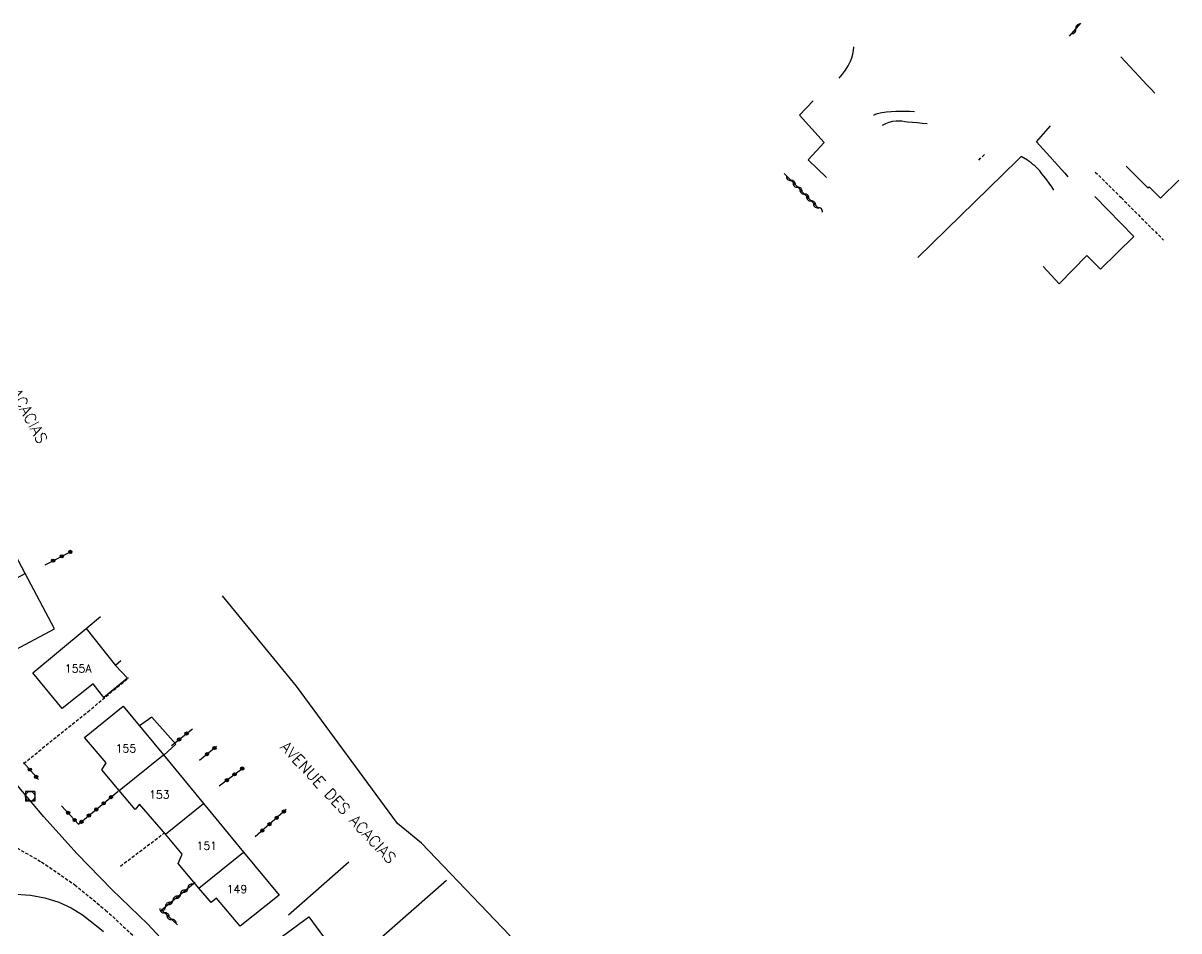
# Model space of a CAD drawing. Header units: millimetres. Extents: x 169000 to 170000, y 125999 to 127000.
# Drawn here: x 169804.5 to 169985, y 126550.6 to 126692.4 of the extents above; entities that cross this region are included whole.
import ezdxf
from ezdxf.enums import TextEntityAlignment as Align

# ---------------------------------------------------------------- set-up
doc = ezdxf.new("R2010")
doc.units = ezdxf.units.MM
doc.linetypes.add('DASHED', pattern=[0.75, 0.5, -0.25])
doc.layers.get('0').update_dxf_attribs({"linetype": 'CONTINUOUS'})
for name, color, linetype in [('W0001', 6, 'DASHED'), ('W0014', 7, 'CONTINUOUS'), ('W0017', 7, 'CONTINUOUS'), ('W0101', 7, 'CONTINUOUS'), ('W0104', 1, 'CONTINUOUS'), ('W0112', 1, 'DASHED'), ('W0303', 7, 'CONTINUOUS'), ('W0310', 3, 'CONTINUOUS'), ('W0323', 7, 'CONTINUOUS'), ('W0420', 7, 'CONTINUOUS'), ('W0989', 7, 'CONTINUOUS'), ('W0991', 7, 'CONTINUOUS'), ('W1102', 7, 'CONTINUOUS')]:
    doc.layers.add(name, color=color, linetype=linetype)
doc.styles.get("Standard").update_dxf_attribs({"font": 'romans.shx', "width": 0.85})

# ---------------------------------------------------------------- blocks, each defined once
blk = doc.blocks.new('T420')
for p, q in [((0.75, 0.75), (-0.75, 0.75)), ((-0.75, 0.75), (-0.75, -0.75)), ((0.75, 0.75), (0.75, -0.75)), ((0.75, -0.75), (-0.75, -0.75))]:
    blk.add_line(p, q)
blk.add_ellipse((0, 0), major_axis=(-0.53, 0.53), ratio=1, start_param=3.926991, end_param=10.210176)
blk = doc.blocks.new('t323o')
at = {"color": 0, "linetype": 'Continuous'}
for radius in [0.25, 0.15]:
    blk.add_circle((0, 0), radius, dxfattribs=at)
blk = doc.blocks.new('t310o')
at = {"color": 0, "linetype": 'Continuous'}
for centre, start, end in [((-0.5, 0.38), 216.8699, 323.1304), ((0.5, -0.37), 36.8699, 143.1303)]:
    blk.add_arc(centre, 0.625, start, end, dxfattribs=at)

msp = doc.modelspace()

# ---------------------------------------------------------------- linework, layer by layer
at = {"layer": 'W0001'}
for points in [[(169953.72, 126671), (169954.61, 126671.87)], [(169791.11, 126568.27), (169795.36, 126567.01), (169799.5, 126565.44), (169803.51, 126563.55), (169807.36, 126561.38), (169812.54, 126557.82), (169817.37, 126553.84), (169821.96, 126549.6)]]:
    msp.add_lwpolyline(points, dxfattribs=at)
at = {"layer": 'W0014'}
for points in [[(169964.9, 126676.39), (169962.72, 126673.89)], [(169959.79, 126671), (169944.23, 126655.82)], [(169960.38, 126671.58), (169959.79, 126671)], [(169823.98, 126551.65), (169818.36, 126557.04), (169812.94, 126562.63), (169807.73, 126568.41), (169802.73, 126574.37), (169802.33, 126574.88), (169801.96, 126575.4), (169801.6, 126575.93), (169801.27, 126576.48)], [(169787.82, 126550.29), (169789.35, 126551.74), (169789.9, 126552.18), (169790.48, 126552.59), (169791.09, 126552.95), (169791.71, 126553.27), (169793.94, 126554.28), (169796.23, 126555.18), (169798.6, 126555.88), (169801.05, 126556.27), (169803.34, 126556.36), (169805.63, 126556.2), (169807.88, 126555.78), (169810.08, 126555.11), (169811.99, 126554.22), (169813.77, 126553.09), (169815.44, 126551.82), (169817.04, 126550.49)], [(169878.46, 126487.52), (169874.75, 126491.96), (169871.04, 126496.4), (169867.34, 126500.85), (169863.65, 126505.3), (169861.44, 126507.98), (169859.24, 126510.66), (169857.04, 126513.34), (169854.85, 126516.02), (169852.65, 126518.7), (169850.45, 126521.38), (169848.24, 126524.06), (169846.02, 126526.72), (169843.82, 126529.36), (169841.62, 126531.99), (169839.4, 126534.6), (169837.15, 126537.2), (169833.9, 126540.85), (169830.61, 126544.47), (169827.3, 126548.06), (169823.98, 126551.65)]]:
    msp.add_lwpolyline(points, dxfattribs=at)
at = {"layer": 'W0017'}
for points in [[(169931.93, 126683.8), (169932.45, 126684.41), (169932.92, 126685.06), (169933.33, 126685.74), (169933.68, 126686.46), (169933.89, 126687), (169934.05, 126687.56), (169934.17, 126688.14), (169934.24, 126688.72)], [(169975.93, 126687.12), (169976.63, 126686.37), (169977.34, 126685.62), (169978.04, 126684.87), (169978.75, 126684.12), (169979.37, 126683.46), (169979.99, 126682.79), (169980.62, 126682.13), (169981.24, 126681.46)], [(169943.67, 126678.54), (169942.95, 126678.59), (169942.22, 126678.62), (169941.5, 126678.62), (169940.77, 126678.59), (169940.05, 126678.55), (169939.32, 126678.49), (169938.59, 126678.38), (169937.88, 126678.22), (169937.72, 126678.17), (169937.56, 126678.11), (169937.41, 126678.04), (169937.27, 126677.96)], [(169938.7, 126676.49), (169939.21, 126676.74), (169939.74, 126676.93), (169940.29, 126677.07), (169940.85, 126677.16), (169941.3, 126677.17), (169941.74, 126677.12), (169942.17, 126677.05), (169942.61, 126677), (169943.37, 126676.93), (169944.14, 126676.86), (169944.9, 126676.78), (169945.66, 126676.71)], [(169962.75, 126673.89), (169965.33, 126671)], [(169961.32, 126671), (169960.38, 126671.58)], [(169965.48, 126666.31), (169965.12, 126666.86), (169964.75, 126667.41), (169964.35, 126667.95), (169963.95, 126668.47), (169963.6, 126668.89), (169963.25, 126669.31), (169962.88, 126669.71), (169962.48, 126670.09), (169962.2, 126670.33), (169961.92, 126670.56), (169961.62, 126670.79), (169961.32, 126671)], [(169965.33, 126671), (169965.42, 126670.91), (169965.5, 126670.81), (169965.59, 126670.72), (169965.67, 126670.62), (169966.17, 126670.07), (169966.66, 126669.52), (169967.15, 126668.97), (169967.65, 126668.42)]]:
    msp.add_lwpolyline(points, dxfattribs=at)
at = {"layer": 'W0101'}
for points in [[(169927.08, 126671.05), (169929.61, 126673.76), (169925.71, 126678.01), (169927.86, 126680.28)], [(169929.95, 126668.27), (169929.95, 126668.27), (169927.08, 126671.05), (169927.08, 126671.05)], [(169976.77, 126670.08), (169980.14, 126666.66), (169980.37, 126666.82), (169982.12, 126665.04), (169984.99, 126667.86)], [(169963.77, 126654.39), (169966.3, 126651.7), (169970.61, 126656.11), (169972.77, 126653.96), (169977.93, 126659.07), (169971.88, 126665.3)], [(169804.8, 126606.42), (169800.2, 126615.04)], [(169796.85, 126602.18), (169798.9, 126598.34), (169800.02, 126598.94), (169802.57, 126594.16), (169809.4, 126597.81), (169804.8, 126606.42)], [(169806.02, 126590.93), (169814.35, 126597.85)], [(169814.35, 126597.85), (169818.89, 126592.07)], [(169818.89, 126592.07), (169820.77, 126590.08), (169817.08, 126587.05), (169815.4, 126589.2), (169810.57, 126585.32), (169806.02, 126590.93)], [(169819.49, 126572.53), (169816.76, 126575.74), (169817.44, 126576.86), (169814.07, 126580.8), (169820.13, 126585.7)], [(169820.13, 126585.7), (169826.39, 126578.1)], [(169826.39, 126578.1), (169832.65, 126570.51)], [(169826.7, 126565.7), (169822.65, 126570.42), (169822, 126569.58), (169819.49, 126572.53)], [(169832.65, 126570.51), (169838.9, 126562.91)], [(169831.95, 126557.29), (169828.68, 126561.14), (169829.34, 126562.61), (169826.7, 126565.7)], [(169838.9, 126562.91), (169844.45, 126556.17), (169838.36, 126551.35), (169834.71, 126555.73), (169833.86, 126555.05), (169831.95, 126557.29)]]:
    msp.add_lwpolyline(points, dxfattribs=at)
at = {"layer": 'W0104'}
for points in [[(169814.35, 126597.85), (169816.57, 126599.7)], [(169819.72, 126592.8), (169818.89, 126592.07)], [(169826.44, 126578.05), (169828.34, 126579.76), (169824.57, 126584.01), (169822.68, 126582.61)], [(169845.48, 126545.96), (169843.24, 126548.47), (169849.12, 126552.8), (169851.39, 126549.65), (169849.74, 126548.69)]]:
    msp.add_lwpolyline(points, dxfattribs=at)
at = {"layer": 'W0112'}
for points in [[(169971.93, 126669.15), (169975.96, 126665.15), (169982.59, 126658.51)], [(169804.56, 126576.77), (169814.58, 126584.82), (169820.94, 126590.14)], [(169819.67, 126560.72), (169826.48, 126565.84)]]:
    msp.add_lwpolyline(points, dxfattribs=at)
at = {"layer": 'W0303'}
for points in [[(169878.41, 126521.78), (169892.54, 126533.42), (169880.47, 126549.93), (169866.68, 126564.32), (169862.97, 126567.37), (169847.19, 126588.81), (169835.62, 126602.93)], [(169845.91, 126553.1), (169855.33, 126561.41)], [(169870.62, 126558.49), (169857.86, 126547.29)]]:
    msp.add_lwpolyline(points, dxfattribs=at)
at = {"layer": 'W0310'}
for points in [[(169967.88, 126690.39), (169969.68, 126692.38)], [(169928.75, 126663.43), (169923.34, 126668.9)], [(169828.58, 126551.52), (169826.09, 126553.88), (169831.36, 126558.22)]]:
    msp.add_lwpolyline(points, dxfattribs=at)
at = {"layer": 'W0323'}
for points in [[(169811.94, 126609.84), (169807.86, 126607.75)], [(169827.67, 126579.57), (169830.92, 126582.17)], [(169832.05, 126577.26), (169834.7, 126579.45)], [(169804.55, 126576.93), (169806.86, 126574.26)], [(169835.12, 126573.24), (169838.86, 126576.08)], [(169810.5, 126570.13), (169813.15, 126567.26), (169819.32, 126572.41)], [(169845.57, 126569.57), (169840.71, 126565.28)]]:
    msp.add_lwpolyline(points, dxfattribs=at)
at = {"layer": 'W1102'}
for points in [[(169796.85, 126602.18), (169804.8, 126606.42)], [(169819.49, 126572.53), (169826.39, 126578.1)], [(169826.7, 126565.7), (169832.65, 126570.51)], [(169831.95, 126557.29), (169838.9, 126562.91)]]:
    msp.add_lwpolyline(points, dxfattribs=at)

# ---------------------------------------------------------------- block references
at = {"layer": 'W0310'}
for p, rotation in [((169968.89, 126691.5), 47.80246856184713), ((169924.4, 126667.83), 134.6724278620737), ((169925.45, 126666.77), 134.6724278620737), ((169926.51, 126665.7), 134.6724278620737), ((169927.56, 126664.63), 134.6724278620737), ((169928.62, 126663.57), 134.6724278620737), ((169829.05, 126556.32), 39.50063784848935), ((169830.21, 126557.27), 39.50063784848935), ((169826.73, 126554.41), 39.50063784848935), ((169827.89, 126555.36), 39.50063784848935), ((169826.58, 126553.42), 136.6062236302201), ((169827.67, 126552.39), 136.6062236302201)]:
    msp.add_blockref('t310o', p, dxfattribs=dict(at, rotation=rotation))
at = {"layer": 'W0323'}
for p, rotation in [((169810.53, 126609.12), 207.1213049284323), ((169811.86, 126609.8), 207.1213049284323), ((169809.19, 126608.44), 207.1213049284323), ((169828.84, 126580.51), 38.63951682628628), ((169830.01, 126581.44), 38.63951682628628), ((169833.21, 126578.21), 39.56829262576097), ((169834.36, 126579.17), 39.56829262576097), ((169805.53, 126575.79), 310.8094880374413), ((169806.51, 126574.66), 310.8094880374413), ((169837.51, 126575.05), 37.26783858113597), ((169838.7, 126575.96), 37.26783858113597), ((169836.31, 126574.14), 37.26783858113597), ((169818.21, 126571.49), 39.79917983672411), ((169811.52, 126569.03), 312.7168541248679), ((169815.91, 126569.57), 39.79917983672411), ((169817.06, 126570.53), 39.79917983672411), ((169845.21, 126569.25), 221.4088914702365), ((169812.53, 126567.93), 312.7168541248679), ((169813.6, 126567.65), 39.79917983672411), ((169814.76, 126568.61), 39.79917983672411), ((169842.96, 126567.27), 221.4088914702365), ((169844.09, 126568.26), 221.4088914702365), ((169841.84, 126566.28), 221.4088914702365)]:
    msp.add_blockref('t323o', p, dxfattribs=dict(at, rotation=rotation))
at = {"layer": 'W0420'}
msp.add_blockref('T420', (169805.58, 126571.61), dxfattribs=at)

# ---------------------------------------------------------------- texts
at = {"layer": 'W0989'}
for rotation, p in [(298.0656, (169795.07, 126648.61)), (313.0902, (169844.52, 126579.22))]:
    msp.add_text('AVENUE DES ACACIAS ', height=1.75, rotation=rotation, dxfattribs=at).set_placement(p)
at = {"layer": 'W0991'}
for s, p in [('155A', (169813.08, 126591.59)), ('155', (169820.53, 126579.11)), ('153', (169825.76, 126571.9)), ('151', (169833.16, 126563.9)), ('149', (169837.88, 126557.13))]:
    msp.add_text(s, height=1.25, dxfattribs=at).set_placement(p, align=Align.MIDDLE_CENTER)

doc.saveas('drawing.dxf')
